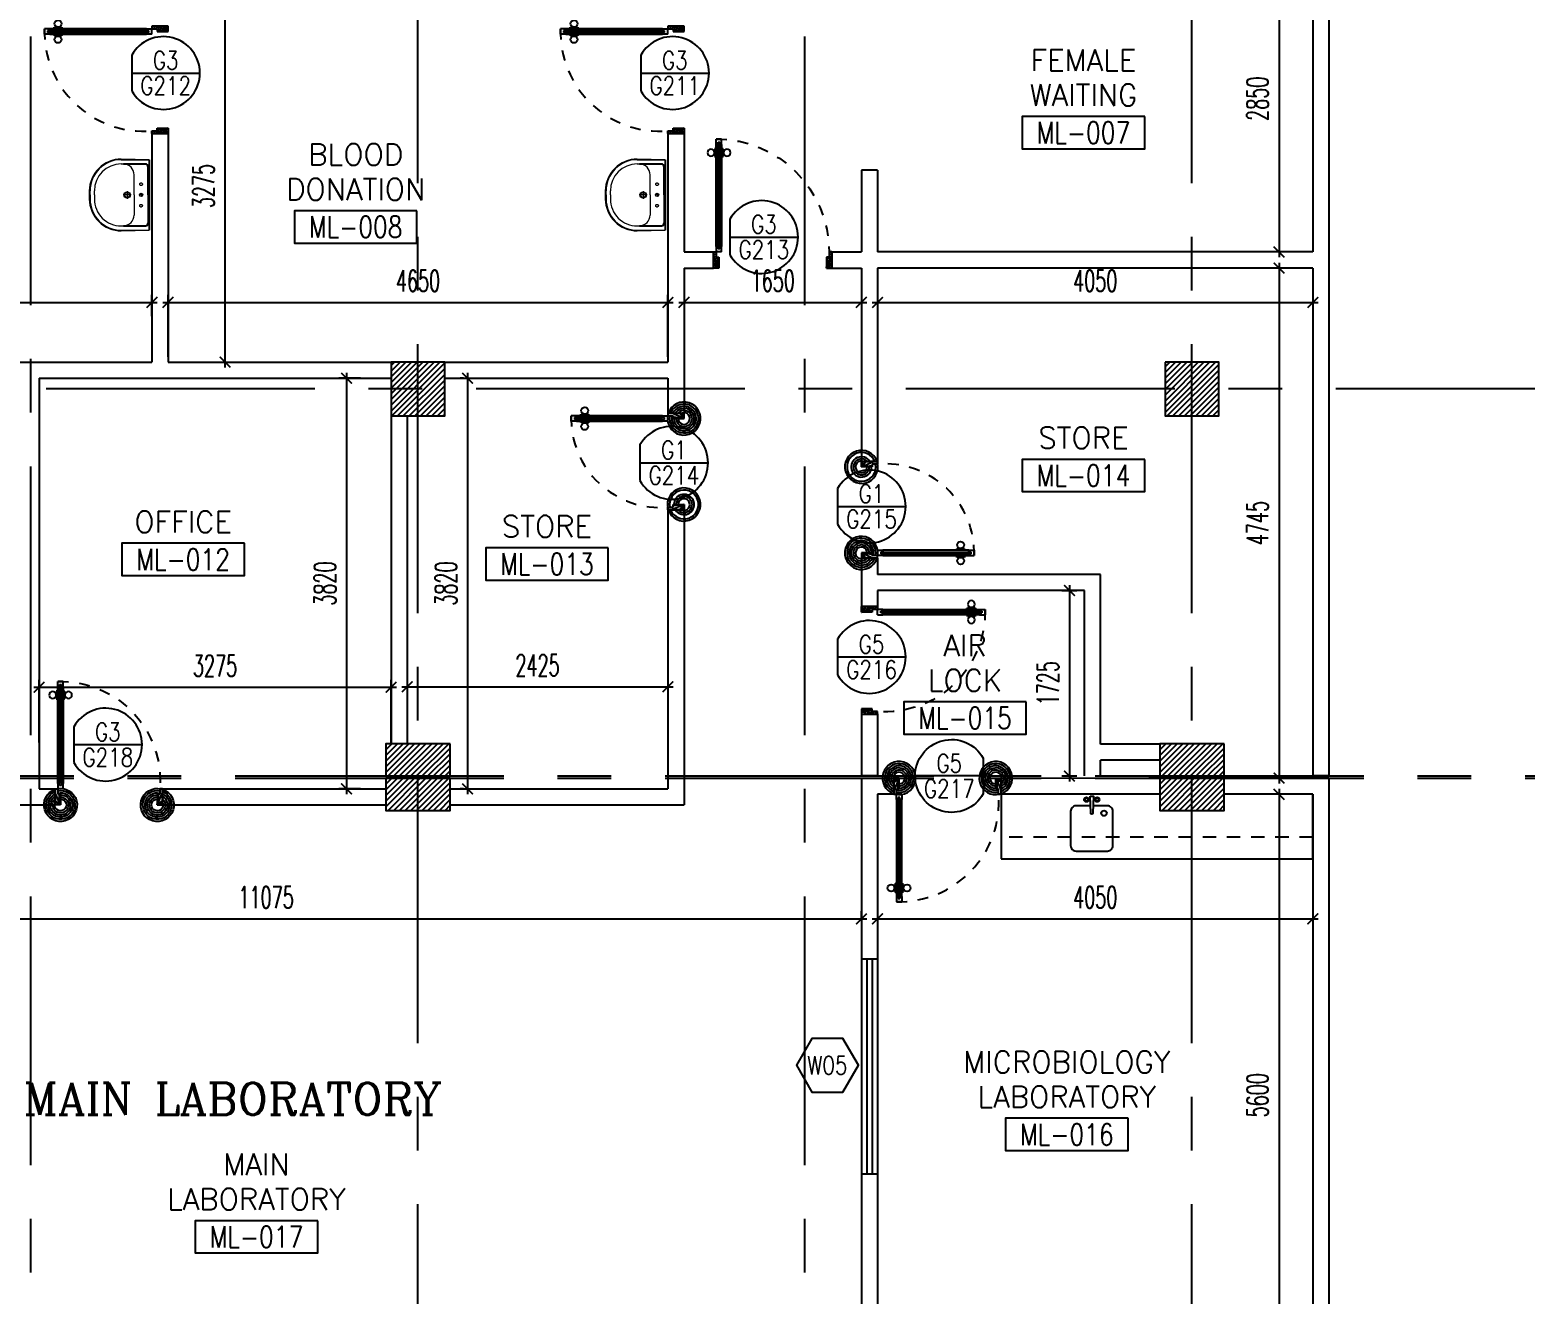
# Model space of a CAD drawing. Extents: x 417819.9 to 417911.9, y 43448 to 43539.2.
# Drawn here: x 417835.05 to 417848.96, y 43489.67 to 43501.43 of the extents above; entities that cross this region are included whole.
import ezdxf
from ezdxf.enums import TextEntityAlignment as Align

# ---------------------------------------------------------------- set-up
doc = ezdxf.new("R2010")
doc.units = 0
doc.header["$MEASUREMENT"] = 0
doc.header["$PDMODE"] = 3
doc.header["$PDSIZE"] = 0.1
for name, pattern in [('CENTERX2', [4, 2.5, -0.5, 0.5, -0.5]), ('DASHED', [0.75, 0.5, -0.25]), ('HIDDEN', [0.375, 0.25, -0.125]), ('HIDDEN2', [0.1875, 0.125, -0.0625])]:
    doc.linetypes.add(name, pattern=pattern)
doc.layers.get('0').update_dxf_attribs({"linetype": 'CONTINUOUS'})
doc.layers.get('DEFPOINTS').update_dxf_attribs({"linetype": 'CONTINUOUS'})
for name, color, linetype in [('AXES', 11, 'CENTERX2'), ('COL', 2, 'CONTINUOUS'), ('DIM', 4, 'CONTINUOUS'), ('DOOR', 4, 'CONTINUOUS'), ('DOOR-CR', 2, 'CONTINUOUS'), ('DOOR-NO', 3, 'CONTINUOUS'), ('FIX', 3, 'CONTINUOUS'), ('HAT', 8, 'CONTINUOUS'), ('IND-ES-TXT', 4, 'CONTINUOUS'), ('ME-FIX', 3, 'CONTINUOUS'), ('RM-BOX', 2, 'CONTINUOUS'), ('RM-NAME', 2, 'CONTINUOUS'), ('RM-NO', 2, 'CONTINUOUS'), ('WALL', 2, 'CONTINUOUS'), ('WIN', 5, 'CONTINUOUS'), ('WIN-BOX', 3, 'CONTINUOUS'), ('WIN-NO', 5, 'CONTINUOUS')]:
    doc.layers.add(name, color=color, linetype=linetype)
doc.styles.add('ROMANC', font='romanc', dxfattribs={"height": 0.1})
doc.styles.add('ROMANS', font='ROMANS.shx', dxfattribs={"width": 0.6})
doc.dimstyles.new('STANDARD in', dxfattribs={"dimtxt": 0.2, "dimasz": 0.1, "dimexe": 0.07, "dimexo": 0.05, "dimgap": 0.1, "dimtad": 1, "dimdec": 0, "dimlfac": 1000, "dimzin": 0, "dimdsep": 46, "dimtxsty": 'ROMANS', "dimblk": 'ARCHTICK', "dimcen": 0.05, "dimdle": 0.05, "dimclrd": 4, "dimclre": 4, "dimclrt": 2, "dimadec": 0, "dimazin": 0, "dimtfac": 1, "dimtdec": 0, "dimtmove": 2, "dimatfit": 3, "dimfxl": 0, "dimtolj": 1, "dimtzin": 0, "dimarcsym": 0})

# ---------------------------------------------------------------- blocks, each defined once
blk = doc.blocks.new('DD1')
at = {"layer": 'DOOR-CR'}
blk.add_line((-316, 0), (316, 0), dxfattribs=at)
blk.add_lwpolyline([(-316, -166, 3.820224), (-316, 166)], format="xyb", close=True, dxfattribs=at)
at = {"layer": 'DOOR-NO', "color": 255, "style": 'ROMANS'}
for tag, width, p in [('G', 0.8, (-22, 156)), ('0000', 0.7, (-22, -136))]:
    blk.add_attdef(tag, text='', height=196, dxfattribs=dict(at, width=width)).set_placement(p, align=Align.MIDDLE)
blk = doc.blocks.new('RM1')
at = {"layer": 'RM-BOX'}
blk.add_lwpolyline([(570, -200), (-570, -200), (-570, -500), (570, -500)], close=True, dxfattribs=at)
at = {"layer": 'RM-NAME', "style": 'ROMANS'}
for tag, p in [('ROOMNAME1', (0, 324)), ('ROOMNAME2', (0, 0))]:
    blk.add_attdef(tag, text='', height=200, dxfattribs=at).set_placement(p, align=Align.MIDDLE)
at = {"layer": 'RM-NO', "style": 'ROMANS', "width": 0.8}
blk.add_attdef('ROOMNO', text='', height=200, dxfattribs=at).set_placement((0, -350), align=Align.MIDDLE)
blk = doc.blocks.new('A$C24ED45A6')
at = {"layer": 'DOOR', "color": 0, "linetype": 'ByBlock'}
for p, q in [((925, 1100), (925, 1150)), ((925, 1150), (975, 1150)), ((975, 1150), (925, 1150)), ((942, 1100), (942, 1120)), ((958, 1120), (942, 1120)), ((958, 1100), (958, 1120)), ((975, 1100), (975, 1150)), ((909, 1055), (909, 990)), ((918, 1055), (909, 1055)), ((918, 990), (909, 990)), ((918, 978), (918, 1068)), ((925, 1068), (918, 1068)), ((918, 1055), (918, 990)), ((925, 978), (918, 978)), ((942, 1100), (925, 1100)), ((975, 1100), (958, 1100)), ((975, 1068), (982, 1068)), ((975, 978), (982, 978)), ((982, 978), (982, 1068)), ((982, 1055), (982, 990)), ((982, 1055), (991, 1055)), ((982, 990), (991, 990)), ((991, 1055), (991, 990)), ((0, 0), (0, 150)), ((0, 150), (25, 150)), ((25, 150), (25, 100)), ((925, 150), (925, 200)), ((925, 200), (942, 200)), ((925, 150), (975, 150)), ((942, 200), (942, 180)), ((942, 180), (958, 180)), ((958, 180), (958, 200)), ((958, 200), (975, 200)), ((975, 200), (975, 150)), ((1000, 150), (975, 150)), ((975, 150), (975, 100)), ((1000, 150), (1000, 0)), ((50, 0), (0, 0)), ((25, 100), (50, 100)), ((50, 100), (50, 0)), ((975, 100), (950, 100)), ((950, 100), (950, 0)), ((950, 0), (1000, 0))]:
    blk.add_line(p, q, dxfattribs=at)
at = {"layer": 'DOOR', "linetype": 'ByBlock'}
for p, q in [((925, 1100), (925, 200)), ((942, 200), (942, 1100)), ((958, 200), (958, 1100)), ((975, 200), (975, 1100))]:
    blk.add_line(p, q, dxfattribs=at)
at = {"layer": 'DOOR', "color": 9, "linetype": 'ByBlock'}
for p, q in [((50, 0), (0, 114)), ((50, 0), (0, 40)), ((50, 0), (37, 100)), ((950, 0), (1000, 114)), ((950, 0), (963, 100)), ((950, 0), (1000, 40))]:
    blk.add_line(p, q, dxfattribs=at)
at = {"layer": 'DOOR', "color": 0, "linetype": 'ByBlock'}
for centre in [(876, 1023), (1024, 1023)]:
    blk.add_circle(centre, 32.4, dxfattribs=at)
at = {"layer": 'DOOR', "linetype": 'HIDDEN', "ltscale": 0.5}
blk.add_arc((950, 222), 928, 88.456, 184.4816, dxfattribs=at)
at = {"layer": 'DOOR', "color": 9, "linetype": 'ByBlock'}
for centre, radius, start, end in [((50, 0), 154, 103.7142, 108.8947), ((950, 0), 154, 71.1053, 76.2858), ((50, 0), 134, 100.72, 111.8402), ((50, 0), 114, 102.6226, 115.9162), ((50, 0), 94.4, 90, 121.9818), ((50, 0), 74.4, 90, 132.2236), ((50, 0), 54.4, 90, 156.7926), ((50, 0), 34.4, 90, 180), ((50, 0), 14.4, 90, 180), ((950, 0), 94.4, 58.0182, 90), ((950, 0), 74.4, 47.7764, 90), ((950, 0), 54.4, 23.2074, 90), ((950, 0), 34.4, 0, 90), ((950, 0), 14.4, 0, 90), ((950, 0), 134, 68.1598, 79.28), ((950, 0), 114, 64.0838, 77.3774)]:
    blk.add_arc(centre, radius, start, end, dxfattribs=at)
at = {"layer": 'WALL'}
blk.add_line((1000, 0), (1000, 150), dxfattribs=at)
blk = doc.blocks.new('WW1')
at = {"layer": 'WIN-BOX'}
blk.add_lwpolyline([(144, -250), (289, 0), (144, 250), (-144, 250), (-289, 0), (-144, -250)], close=True, dxfattribs=at)
at = {"layer": 'WIN-NO', "style": 'ROMANS', "width": 0.8}
blk.add_attdef('W00', text='', height=170, dxfattribs=at).set_placement((0, 0), align=Align.MIDDLE)
blk = doc.blocks.new('LAV-003')
at = {"layer": 'FIX', "linetype": 'ByBlock'}
blk.add_line((-328, -25), (328, -25), dxfattribs=at)
at = {"layer": 'FIX', "linetype": 'Continuous', "lineweight": 20}
for p, q in [((-328, -285), (-328, -25)), ((328, -285), (328, -25)), ((-288, -285), (-288, -265)), ((0, -165), (-187, -165)), ((0, -165), (187, -165)), ((287, -285), (287, -265)), ((0, -535), (-38, -535)), ((0, -535), (38, -535)), ((0, -575), (-38, -575)), ((0, -575), (38, -575))]:
    blk.add_line(p, q, dxfattribs=at)
at = {"layer": 'FIX', "linetype": 'ByBlock', "ltscale": 0.3}
for p, q in [((-288, -265), (-288, -60)), ((0, -35), (-262, -35)), ((0, -35), (262, -35)), ((287, -265), (287, -60))]:
    blk.add_line(p, q, dxfattribs=at)
at = {"layer": 'FIX', "lineweight": 20}
for p, q in [((-16, -101), (15, -101)), ((0, -85), (0, -116))]:
    blk.add_line(p, q, dxfattribs=at)
at = {"layer": 'FIX', "linetype": 'DASHED', "lineweight": 20, "ltscale": 0.04}
for p, q in [((-36, -230), (37, -230)), ((0, -194), (0, -266))]:
    blk.add_line(p, q, dxfattribs=at)
at = {"layer": 'FIX', "linetype": 'Continuous', "lineweight": 20}
blk.add_lwpolyline([(295, -25), (0, -25), (-328, -25), (-334, -285, 0.414214), (-38, -582), (0, -582), (38, -582, 0.414214), (334, -285), (328, -25), (0, -25)], format="xyb", dxfattribs=at)
at = {"layer": 'FIX', "linetype": 'HIDDEN', "lineweight": 20, "ltscale": 0.05}
for centre in [(-100, -101), (100, -101)]:
    blk.add_circle(centre, 12.4, dxfattribs=at)
at = {"layer": 'FIX', "lineweight": 20}
for centre, radius in [((0, -101), 15.5), ((0, -230), 29.5), ((0, -230), 22.5)]:
    blk.add_circle(centre, radius, dxfattribs=at)
at = {"layer": 'FIX', "linetype": 'ByBlock', "ltscale": 0.3}
for centre, start, end in [((-262, -60), 90, 180), ((262, -60), 0, 90)]:
    blk.add_arc(centre, 25, start, end, dxfattribs=at)
at = {"layer": 'FIX', "linetype": 'Continuous', "lineweight": 20}
for centre, radius, start, end in [((-187, -265), 100, 90, 180), ((187, -265), 100, 0, 90), ((-38, -285), 290, 180, 270), ((-38, -285), 250, 180, 270), ((38, -285), 290, 270, 0), ((38, -285), 250, 270, 0)]:
    blk.add_arc(centre, radius, start, end, dxfattribs=at)
blk = doc.blocks.new('*X102')
at = {"color": 0}
for p, q in [((31339, 41946), (31794, 42401)), ((31339, 41999), (31741, 42401)), ((31339, 42052), (31688, 42401)), ((31339, 42105), (31635, 42401)), ((31339, 42158), (31582, 42401)), ((31339, 42211), (31529, 42401)), ((31339, 42264), (31476, 42401)), ((31339, 42317), (31423, 42401)), ((31339, 42370), (31370, 42401)), ((31347, 41901), (31839, 42393)), ((31400, 41901), (31839, 42340)), ((31453, 41901), (31839, 42287)), ((31507, 41901), (31839, 42234)), ((31560, 41901), (31839, 42181)), ((31613, 41901), (31839, 42128)), ((31666, 41901), (31839, 42075)), ((31719, 41901), (31839, 42022)), ((31772, 41901), (31839, 41969)), ((31825, 41901), (31839, 41915))]:
    blk.add_line(p, q, dxfattribs=at)
blk = doc.blocks.new('COL50')
at = {"layer": 'COL'}
blk.add_lwpolyline([(-250, 250), (-250, -250), (250, -250), (250, 250)], close=True, dxfattribs=at)
blk = doc.blocks.new('*X123')
at = {"color": 0}
for p, q in [((38539, 41933), (39007, 42401)), ((38539, 41986), (38954, 42401)), ((38539, 42039), (38901, 42401)), ((38539, 42092), (38848, 42401)), ((38539, 42145), (38795, 42401)), ((38539, 42198), (38742, 42401)), ((38539, 42252), (38689, 42401)), ((38539, 42305), (38636, 42401)), ((38539, 42358), (38583, 42401)), ((38560, 41901), (39039, 42380)), ((38613, 41901), (39039, 42327)), ((38666, 41901), (39039, 42274)), ((38719, 41901), (39039, 42221)), ((38772, 41901), (39039, 42168)), ((38825, 41901), (39039, 42115)), ((38878, 41901), (39039, 42062)), ((38931, 41901), (39039, 42009)), ((38984, 41901), (39039, 41956)), ((39037, 41901), (39039, 41903))]:
    blk.add_line(p, q, dxfattribs=at)
blk = doc.blocks.new('DOOR110')
at = {"layer": 'DOOR', "color": 7, "linetype": 'ByBlock'}
for p, q in [((-150, 0), (-150, -25)), ((-150, 0), (0, 0)), ((0, -50), (-114, 0)), ((0, -50), (-40, 0)), ((0, -50), (0, 0)), ((-1200, -25), (-1200, -75)), ((-1200, -75), (-1200, -25)), ((-1150, -25), (-1200, -25)), ((-1150, -75), (-1200, -75)), ((-1170, -42), (-1170, -58)), ((-1150, -42), (-1170, -42)), ((-1150, -58), (-1170, -58)), ((-1150, -25), (-1150, -42)), ((-1150, -58), (-1150, -75)), ((-1118, -25), (-1118, -18)), ((-1028, -18), (-1118, -18)), ((-1118, -75), (-1118, -82)), ((-1028, -82), (-1118, -82)), ((-1105, -18), (-1105, -9)), ((-1105, -9), (-1040, -9)), ((-1105, -18), (-1040, -18)), ((-1105, -82), (-1105, -91)), ((-1105, -82), (-1040, -82)), ((-1105, -91), (-1040, -91)), ((-1040, -18), (-1040, -9)), ((-1040, -82), (-1040, -91)), ((-1028, -25), (-1028, -18)), ((-1028, -75), (-1028, -82)), ((-200, -42), (-200, -25)), ((-200, -25), (-150, -25)), ((-180, -42), (-200, -42)), ((-200, -75), (-200, -58)), ((-200, -58), (-180, -58)), ((-150, -75), (-200, -75)), ((-180, -58), (-180, -42)), ((-150, -75), (-150, -25)), ((-150, -25), (-100, -25)), ((-100, -25), (-100, -50)), ((0, -50), (-100, -37)), ((-100, -50), (0, -50)), ((-150, -1075), (-100, -1075)), ((-150, -1100), (-150, -1075)), ((-150, -1100), (0, -1100)), ((0, -1100), (-150, -1100)), ((0, -1050), (-114, -1100)), ((-100, -1075), (-100, -1050)), ((0, -1050), (-100, -1063)), ((-100, -1050), (0, -1050)), ((0, -1050), (-40, -1100)), ((0, -1050), (0, -1100))]:
    blk.add_line(p, q, dxfattribs=at)
at = {"layer": 'DOOR', "linetype": 'ByBlock'}
for p, q in [((-200, -25), (-1150, -25)), ((-200, -42), (-1150, -42)), ((-200, -58), (-1150, -58)), ((-1150, -75), (-200, -75))]:
    blk.add_line(p, q, dxfattribs=at)
at = {"layer": 'DOOR', "color": 7, "linetype": 'ByBlock'}
for centre in [(-1073, 24), (-1073, -124)]:
    blk.add_circle(centre, 32.4, dxfattribs=at)
for centre, radius, start, end in [((0, -50), 154, 161.1053, 166.2858), ((0, -50), 94.4, 148.0182, 180), ((0, -50), 134, 158.1598, 169.28), ((0, -50), 114, 154.0838, 167.3774), ((0, -50), 74.4, 137.7764, 180), ((0, -50), 54.4, 113.2074, 180), ((0, -50), 34.4, 90, 180), ((0, -50), 14.4, 90, 180), ((0, -1050), 154, 193.7142, 198.8947), ((0, -1050), 134, 190.72, 201.8402), ((0, -1050), 94.4, 180, 211.9818), ((0, -1050), 74.4, 180, 222.2236), ((0, -1050), 54.4, 180, 246.7926), ((0, -1050), 34.4, 180, 270), ((0, -1050), 14.4, 180, 270)]:
    blk.add_arc(centre, radius, start, end, dxfattribs=at)
at = {"layer": 'DOOR', "linetype": 'HIDDEN', "ltscale": 0.5}
blk.add_arc((-150, -25), 1050, 180, 270, dxfattribs=at)
blk = doc.blocks.new('DOOR90')
at = {"layer": 'DOOR', "color": 7, "linetype": 'ByBlock'}
for p, q in [((-150, 0), (0, 0)), ((-150, 0), (-150, -25)), ((0, -50), (-114, 0)), ((0, -50), (-40, 0)), ((0, -50), (0, 0)), ((-1000, -25), (-1050, -25)), ((-1050, -75), (-1050, -25)), ((-1050, -25), (-1050, -75)), ((-1000, -75), (-1050, -75)), ((-1000, -42), (-1020, -42)), ((-1020, -42), (-1020, -58)), ((-1000, -58), (-1020, -58)), ((-1000, -25), (-1000, -42)), ((-1000, -58), (-1000, -75)), ((-878, -18), (-968, -18)), ((-968, -25), (-968, -18)), ((-968, -75), (-968, -82)), ((-878, -82), (-968, -82)), ((-955, -9), (-890, -9)), ((-955, -18), (-955, -9)), ((-955, -18), (-890, -18)), ((-955, -82), (-890, -82)), ((-955, -82), (-955, -91)), ((-955, -91), (-890, -91)), ((-890, -18), (-890, -9)), ((-890, -82), (-890, -91)), ((-878, -25), (-878, -18)), ((-878, -75), (-878, -82)), ((-200, -25), (-150, -25)), ((-200, -42), (-200, -25)), ((-180, -42), (-200, -42)), ((-200, -58), (-180, -58)), ((-200, -75), (-200, -58)), ((-150, -75), (-200, -75)), ((-180, -58), (-180, -42)), ((-150, -25), (-100, -25)), ((-150, -75), (-150, -25)), ((-100, -25), (-100, -50)), ((0, -50), (-100, -37)), ((-100, -50), (0, -50)), ((-150, -875), (-100, -875)), ((-150, -900), (-150, -875)), ((-150, -900), (0, -900)), ((0, -900), (-150, -900)), ((0, -850), (-114, -900)), ((-100, -875), (-100, -850)), ((0, -850), (-100, -863)), ((-100, -850), (0, -850)), ((0, -850), (-40, -900)), ((0, -850), (0, -900))]:
    blk.add_line(p, q, dxfattribs=at)
at = {"layer": 'DOOR', "linetype": 'ByBlock'}
for p, q in [((-200, -25), (-1000, -25)), ((-200, -42), (-1000, -42)), ((-200, -58), (-1000, -58)), ((-1000, -75), (-200, -75))]:
    blk.add_line(p, q, dxfattribs=at)
at = {"layer": 'DOOR', "color": 7, "linetype": 'ByBlock'}
for centre in [(-923, 24), (-923, -124)]:
    blk.add_circle(centre, 32.4, dxfattribs=at)
for centre, radius, start, end in [((0, -50), 154, 161.1053, 166.2858), ((0, -50), 94.4, 148.0182, 180), ((0, -50), 134, 158.1598, 169.28), ((0, -50), 114, 154.0838, 167.3774), ((0, -50), 74.4, 137.7764, 180), ((0, -50), 54.4, 113.2074, 180), ((0, -50), 34.4, 90, 180), ((0, -50), 14.4, 90, 180), ((0, -850), 154, 193.7142, 198.8947), ((0, -850), 134, 190.72, 201.8402), ((0, -850), 94.4, 180, 211.9818), ((0, -850), 74.4, 180, 222.2236), ((0, -850), 54.4, 180, 246.7926), ((0, -850), 34.4, 180, 270), ((0, -850), 14.4, 180, 270)]:
    blk.add_arc(centre, radius, start, end, dxfattribs=at)
at = {"layer": 'DOOR', "linetype": 'HIDDEN', "ltscale": 0.5}
blk.add_arc((-222, -50), 828, 178.2701, 275.003, dxfattribs=at)
blk = doc.blocks.new('_ARCHTICK')
at = {"color": 0, "linetype": 'ByBlock', "const_width": 0.15}
blk.add_lwpolyline([(-0.5, -0.5), (0.5, 0.5)], dxfattribs=at)
blk = doc.blocks.new('*D298')
at = {"layer": 'DEFPOINTS', "color": 0}
for p in [(417836.182, 43498.9), (417831.707, 43498.722), (417836.182, 43498.722)]:
    blk.add_point(p, dxfattribs=at)
at = {"layer": 'DIM', "color": 4, "lineweight": -2}
for p, q in [((417831.707, 43498.772), (417831.707, 43498.97)), ((417836.182, 43498.772), (417836.182, 43498.97)), ((417831.657, 43498.9), (417836.232, 43498.9))]:
    blk.add_line(p, q, dxfattribs=at)
at = {"layer": 'DIM', "color": 4, "lineweight": -2, "xscale": 0.1, "yscale": 0.1, "zscale": 0.1, "rotation": 180}
blk.add_blockref('_ARCHTICK', (417831.707, 43498.9), dxfattribs=at)
at = {"layer": 'DIM', "color": 4, "lineweight": -2, "xscale": 0.1, "yscale": 0.1, "zscale": 0.1}
blk.add_blockref('_ARCHTICK', (417836.182, 43498.9), dxfattribs=at)
at = {"layer": 'DIM', "color": 2, "insert": (417833.944, 43499.1), "char_height": 0.2, "attachment_point": 5, "style": 'ROMANS'}
blk.add_mtext('\\A1;4475', dxfattribs=at)
blk = doc.blocks.new('*D299')
at = {"layer": 'DEFPOINTS', "color": 0}
for p in [(417840.982, 43498.9), (417836.332, 43498.344), (417840.982, 43498.344)]:
    blk.add_point(p, dxfattribs=at)
at = {"layer": 'DIM', "color": 4, "lineweight": -2}
for p, q in [((417836.332, 43498.394), (417836.332, 43498.97)), ((417840.982, 43498.394), (417840.982, 43498.97)), ((417836.282, 43498.9), (417841.032, 43498.9))]:
    blk.add_line(p, q, dxfattribs=at)
at = {"layer": 'DIM', "color": 4, "lineweight": -2, "xscale": 0.1, "yscale": 0.1, "zscale": 0.1, "rotation": 180}
blk.add_blockref('_ARCHTICK', (417836.332, 43498.9), dxfattribs=at)
at = {"layer": 'DIM', "color": 4, "lineweight": -2, "xscale": 0.1, "yscale": 0.1, "zscale": 0.1}
blk.add_blockref('_ARCHTICK', (417840.982, 43498.9), dxfattribs=at)
at = {"layer": 'DIM', "color": 2, "insert": (417838.657, 43499.1), "char_height": 0.2, "attachment_point": 5, "style": 'ROMANS'}
blk.add_mtext('\\A1;4650', dxfattribs=at)
blk = doc.blocks.new('*D300')
at = {"layer": 'DEFPOINTS', "color": 0}
for p in [(417836.729, 43501.619), (417836.862, 43501.619), (417836.729, 43498.344)]:
    blk.add_point(p, dxfattribs=at)
at = {"layer": 'DIM', "color": 4, "lineweight": -2}
for p, q in [((417836.779, 43501.619), (417836.932, 43501.619)), ((417836.862, 43498.294), (417836.862, 43501.669)), ((417836.779, 43498.344), (417836.932, 43498.344))]:
    blk.add_line(p, q, dxfattribs=at)
at = {"layer": 'DIM', "color": 4, "lineweight": -2, "xscale": 0.1, "yscale": 0.1, "zscale": 0.1}
for p, rotation in [((417836.862, 43501.619), 90), ((417836.862, 43498.344), 270)]:
    blk.add_blockref('_ARCHTICK', p, dxfattribs=dict(at, rotation=rotation))
at = {"layer": 'DIM', "color": 2, "insert": (417836.662, 43499.982), "char_height": 0.2, "attachment_point": 5, "rotation": 90, "style": 'ROMANS'}
blk.add_mtext('\\A1;3275', dxfattribs=at)
blk = doc.blocks.new('*D720')
at = {"layer": 'DEFPOINTS', "color": 0}
for p in [(417838.407, 43495.319), (417835.132, 43494.754), (417838.407, 43494.754)]:
    blk.add_point(p, dxfattribs=at)
at = {"layer": 'DIM', "color": 4, "lineweight": -2}
for p, q in [((417835.082, 43495.319), (417838.457, 43495.319)), ((417835.132, 43494.804), (417835.132, 43495.389)), ((417838.407, 43494.804), (417838.407, 43495.389))]:
    blk.add_line(p, q, dxfattribs=at)
at = {"layer": 'DIM', "color": 4, "lineweight": -2, "xscale": 0.1, "yscale": 0.1, "zscale": 0.1, "rotation": 180}
blk.add_blockref('_ARCHTICK', (417835.132, 43495.319), dxfattribs=at)
at = {"layer": 'DIM', "color": 4, "lineweight": -2, "xscale": 0.1, "yscale": 0.1, "zscale": 0.1}
blk.add_blockref('_ARCHTICK', (417838.407, 43495.319), dxfattribs=at)
at = {"layer": 'DIM', "color": 2, "insert": (417836.769, 43495.519), "char_height": 0.2, "attachment_point": 5, "style": 'ROMANS'}
blk.add_mtext('\\A1;3275', dxfattribs=at)
blk = doc.blocks.new('*D306')
at = {"layer": 'DEFPOINTS', "color": 0}
for p in [(417838.172, 43498.194), (417837.992, 43494.374), (417838.172, 43494.374)]:
    blk.add_point(p, dxfattribs=at)
at = {"layer": 'DIM', "color": 4, "lineweight": -2}
for p, q in [((417837.992, 43498.244), (417837.992, 43494.324)), ((417838.122, 43498.194), (417837.922, 43498.194)), ((417838.122, 43494.374), (417837.922, 43494.374))]:
    blk.add_line(p, q, dxfattribs=at)
at = {"layer": 'DIM', "color": 4, "lineweight": -2, "xscale": 0.1, "yscale": 0.1, "zscale": 0.1}
for p, rotation in [((417837.992, 43498.194), 90), ((417837.992, 43494.374), 270)]:
    blk.add_blockref('_ARCHTICK', p, dxfattribs=dict(at, rotation=rotation))
at = {"layer": 'DIM', "color": 2, "insert": (417837.792, 43496.284), "char_height": 0.2, "attachment_point": 5, "rotation": 90, "style": 'ROMANS'}
blk.add_mtext('\\A1;3820', dxfattribs=at)
blk = doc.blocks.new('*D721')
at = {"layer": 'DEFPOINTS', "color": 0}
for p in [(417840.982, 43495.598), (417838.557, 43495.363), (417840.982, 43495.324)]:
    blk.add_point(p, dxfattribs=at)
at = {"layer": 'DIM', "color": 4, "lineweight": -2}
for p, q in [((417840.982, 43495.548), (417840.982, 43495.254)), ((417838.507, 43495.324), (417841.032, 43495.324)), ((417838.557, 43495.313), (417838.557, 43495.254))]:
    blk.add_line(p, q, dxfattribs=at)
at = {"layer": 'DIM', "color": 4, "lineweight": -2, "xscale": 0.1, "yscale": 0.1, "zscale": 0.1, "rotation": 180}
blk.add_blockref('_ARCHTICK', (417838.557, 43495.324), dxfattribs=at)
at = {"layer": 'DIM', "color": 4, "lineweight": -2, "xscale": 0.1, "yscale": 0.1, "zscale": 0.1}
blk.add_blockref('_ARCHTICK', (417840.982, 43495.324), dxfattribs=at)
at = {"layer": 'DIM', "color": 2, "insert": (417839.769, 43495.524), "char_height": 0.2, "attachment_point": 5, "style": 'ROMANS'}
blk.add_mtext('\\A1;2425', dxfattribs=at)
blk = doc.blocks.new('*D307')
at = {"layer": 'DEFPOINTS', "color": 0}
for p in [(417839.131, 43498.194), (417839.118, 43494.374), (417839.131, 43494.374)]:
    blk.add_point(p, dxfattribs=at)
at = {"layer": 'DIM', "color": 4, "lineweight": -2}
for p, q in [((417839.118, 43498.244), (417839.118, 43494.324)), ((417839.081, 43498.194), (417839.048, 43498.194)), ((417839.081, 43494.374), (417839.048, 43494.374))]:
    blk.add_line(p, q, dxfattribs=at)
at = {"layer": 'DIM', "color": 4, "lineweight": -2, "xscale": 0.1, "yscale": 0.1, "zscale": 0.1}
for p, rotation in [((417839.118, 43498.194), 90), ((417839.118, 43494.374), 270)]:
    blk.add_blockref('_ARCHTICK', p, dxfattribs=dict(at, rotation=rotation))
at = {"layer": 'DIM', "color": 2, "insert": (417838.918, 43496.284), "char_height": 0.2, "attachment_point": 5, "rotation": 90, "style": 'ROMANS'}
blk.add_mtext('\\A1;3820', dxfattribs=at)
blk = doc.blocks.new('*D308')
at = {"layer": 'DEFPOINTS', "color": 0}
for p in [(417841.132, 43499.219), (417842.782, 43499.219), (417842.782, 43498.9)]:
    blk.add_point(p, dxfattribs=at)
at = {"layer": 'DIM', "color": 4, "lineweight": -2}
for p, q in [((417841.132, 43499.169), (417841.132, 43498.83)), ((417842.782, 43499.169), (417842.782, 43498.83)), ((417841.082, 43498.9), (417842.832, 43498.9))]:
    blk.add_line(p, q, dxfattribs=at)
at = {"layer": 'DIM', "color": 4, "lineweight": -2, "xscale": 0.1, "yscale": 0.1, "zscale": 0.1, "rotation": 180}
blk.add_blockref('_ARCHTICK', (417841.132, 43498.9), dxfattribs=at)
at = {"layer": 'DIM', "color": 4, "lineweight": -2, "xscale": 0.1, "yscale": 0.1, "zscale": 0.1}
blk.add_blockref('_ARCHTICK', (417842.782, 43498.9), dxfattribs=at)
at = {"layer": 'DIM', "color": 2, "insert": (417841.957, 43499.1), "char_height": 0.2, "attachment_point": 5, "style": 'ROMANS'}
blk.add_mtext('\\A1;1650', dxfattribs=at)
blk = doc.blocks.new('*D309')
at = {"layer": 'DEFPOINTS', "color": 0}
for p in [(417842.932, 43499.219), (417846.982, 43499.219), (417846.982, 43498.9)]:
    blk.add_point(p, dxfattribs=at)
at = {"layer": 'DIM', "color": 4, "lineweight": -2}
for p, q in [((417842.932, 43499.169), (417842.932, 43498.83)), ((417846.982, 43499.169), (417846.982, 43498.83)), ((417842.882, 43498.9), (417847.032, 43498.9))]:
    blk.add_line(p, q, dxfattribs=at)
at = {"layer": 'DIM', "color": 4, "lineweight": -2, "xscale": 0.1, "yscale": 0.1, "zscale": 0.1, "rotation": 180}
blk.add_blockref('_ARCHTICK', (417842.932, 43498.9), dxfattribs=at)
at = {"layer": 'DIM', "color": 4, "lineweight": -2, "xscale": 0.1, "yscale": 0.1, "zscale": 0.1}
blk.add_blockref('_ARCHTICK', (417846.982, 43498.9), dxfattribs=at)
at = {"layer": 'DIM', "color": 2, "insert": (417844.957, 43499.1), "char_height": 0.2, "attachment_point": 5, "style": 'ROMANS'}
blk.add_mtext('\\A1;4050', dxfattribs=at)
blk = doc.blocks.new('*D310')
at = {"layer": 'DEFPOINTS', "color": 0}
for p in [(417846.696, 43499.219), (417846.667, 43494.474), (417846.696, 43494.474)]:
    blk.add_point(p, dxfattribs=at)
at = {"layer": 'DIM', "color": 4, "lineweight": -2}
for p, q in [((417846.646, 43499.219), (417846.597, 43499.219)), ((417846.667, 43499.269), (417846.667, 43494.424)), ((417846.646, 43494.474), (417846.597, 43494.474))]:
    blk.add_line(p, q, dxfattribs=at)
at = {"layer": 'DIM', "color": 4, "lineweight": -2, "xscale": 0.1, "yscale": 0.1, "zscale": 0.1}
for p, rotation in [((417846.667, 43499.219), 90), ((417846.667, 43494.474), 270)]:
    blk.add_blockref('_ARCHTICK', p, dxfattribs=dict(at, rotation=rotation))
at = {"layer": 'DIM', "color": 2, "insert": (417846.467, 43496.847), "char_height": 0.2, "attachment_point": 5, "rotation": 90, "style": 'ROMANS'}
blk.add_mtext('\\A1;4745', dxfattribs=at)
blk = doc.blocks.new('*D311')
at = {"layer": 'DEFPOINTS', "color": 0}
for p in [(417844.597, 43496.219), (417844.597, 43494.494), (417844.717, 43494.494)]:
    blk.add_point(p, dxfattribs=at)
at = {"layer": 'DIM', "color": 4, "lineweight": -2}
for p, q in [((417844.647, 43496.219), (417844.787, 43496.219)), ((417844.717, 43496.269), (417844.717, 43494.444)), ((417844.647, 43494.494), (417844.787, 43494.494))]:
    blk.add_line(p, q, dxfattribs=at)
at = {"layer": 'DIM', "color": 4, "lineweight": -2, "xscale": 0.1, "yscale": 0.1, "zscale": 0.1}
for p, rotation in [((417844.717, 43496.219), 90), ((417844.717, 43494.494), 270)]:
    blk.add_blockref('_ARCHTICK', p, dxfattribs=dict(at, rotation=rotation))
at = {"layer": 'DIM', "color": 2, "insert": (417844.517, 43495.357), "char_height": 0.2, "attachment_point": 5, "rotation": 90, "style": 'ROMANS'}
blk.add_mtext('\\A1;1725', dxfattribs=at)
blk = doc.blocks.new('*D313')
at = {"layer": 'DEFPOINTS', "color": 0}
for p in [(417842.782, 43493.165), (417842.782, 43493.109), (417831.707, 43492.619)]:
    blk.add_point(p, dxfattribs=at)
at = {"layer": 'DIM', "color": 4, "lineweight": -2}
for p, q in [((417831.707, 43492.669), (417831.707, 43493.235)), ((417842.782, 43493.159), (417842.782, 43493.235)), ((417831.657, 43493.165), (417842.832, 43493.165))]:
    blk.add_line(p, q, dxfattribs=at)
at = {"layer": 'DIM', "color": 4, "lineweight": -2, "xscale": 0.1, "yscale": 0.1, "zscale": 0.1, "rotation": 180}
blk.add_blockref('_ARCHTICK', (417831.707, 43493.165), dxfattribs=at)
at = {"layer": 'DIM', "color": 4, "lineweight": -2, "xscale": 0.1, "yscale": 0.1, "zscale": 0.1}
blk.add_blockref('_ARCHTICK', (417842.782, 43493.165), dxfattribs=at)
at = {"layer": 'DIM', "color": 2, "insert": (417837.244, 43493.365), "char_height": 0.2, "attachment_point": 5, "style": 'ROMANS'}
blk.add_mtext('\\A1;11075', dxfattribs=at)
blk = doc.blocks.new('*D314')
at = {"layer": 'DEFPOINTS', "color": 0}
for p in [(417842.932, 43493.771), (417846.982, 43493.771), (417846.982, 43493.165)]:
    blk.add_point(p, dxfattribs=at)
at = {"layer": 'DIM', "color": 4, "lineweight": -2}
for p, q in [((417842.932, 43493.721), (417842.932, 43493.095)), ((417846.982, 43493.721), (417846.982, 43493.095)), ((417842.882, 43493.165), (417847.032, 43493.165))]:
    blk.add_line(p, q, dxfattribs=at)
at = {"layer": 'DIM', "color": 4, "lineweight": -2, "xscale": 0.1, "yscale": 0.1, "zscale": 0.1, "rotation": 180}
blk.add_blockref('_ARCHTICK', (417842.932, 43493.165), dxfattribs=at)
at = {"layer": 'DIM', "color": 4, "lineweight": -2, "xscale": 0.1, "yscale": 0.1, "zscale": 0.1}
blk.add_blockref('_ARCHTICK', (417846.982, 43493.165), dxfattribs=at)
at = {"layer": 'DIM', "color": 2, "insert": (417844.957, 43493.365), "char_height": 0.2, "attachment_point": 5, "style": 'ROMANS'}
blk.add_mtext('\\A1;4050', dxfattribs=at)
blk = doc.blocks.new('*D315')
at = {"layer": 'DEFPOINTS', "color": 0}
for p in [(417846.982, 43494.324), (417846.667, 43488.724), (417846.982, 43488.724)]:
    blk.add_point(p, dxfattribs=at)
at = {"layer": 'DIM', "color": 4, "lineweight": -2}
for p, q in [((417846.667, 43494.374), (417846.667, 43488.674)), ((417846.932, 43494.324), (417846.597, 43494.324)), ((417846.932, 43488.724), (417846.597, 43488.724))]:
    blk.add_line(p, q, dxfattribs=at)
at = {"layer": 'DIM', "color": 4, "lineweight": -2, "xscale": 0.1, "yscale": 0.1, "zscale": 0.1}
for p, rotation in [((417846.667, 43494.324), 90), ((417846.667, 43488.724), 270)]:
    blk.add_blockref('_ARCHTICK', p, dxfattribs=dict(at, rotation=rotation))
at = {"layer": 'DIM', "color": 2, "insert": (417846.467, 43491.524), "char_height": 0.2, "attachment_point": 5, "rotation": 90, "style": 'ROMANS'}
blk.add_mtext('\\A1;5600', dxfattribs=at)
blk = doc.blocks.new('*D722')
at = {"layer": 'DEFPOINTS', "color": 0}
for p in [(417846.696, 43502.219), (417846.667, 43499.369), (417846.696, 43499.369)]:
    blk.add_point(p, dxfattribs=at)
at = {"layer": 'DIM', "color": 4, "lineweight": -2}
for p, q in [((417846.646, 43502.219), (417846.597, 43502.219)), ((417846.667, 43502.269), (417846.667, 43499.319)), ((417846.646, 43499.369), (417846.597, 43499.369))]:
    blk.add_line(p, q, dxfattribs=at)
at = {"layer": 'DIM', "color": 4, "lineweight": -2, "xscale": 0.1, "yscale": 0.1, "zscale": 0.1}
for p, rotation in [((417846.667, 43502.219), 90), ((417846.667, 43499.369), 270)]:
    blk.add_blockref('_ARCHTICK', p, dxfattribs=dict(at, rotation=rotation))
at = {"layer": 'DIM', "color": 2, "insert": (417846.467, 43500.794), "char_height": 0.2, "attachment_point": 5, "rotation": 90, "style": 'ROMANS'}
blk.add_mtext('\\A1;2850', dxfattribs=at)

msp = doc.modelspace()

# ---------------------------------------------------------------- hatches: boundary and pattern name
at = {"layer": 'HAT'}
h = msp.add_hatch(dxfattribs=at)
h.set_pattern_fill('ANSI31', color=256, scale=0.3, style=0)
h.set_pattern_definition([(45, (417480.111385, 43455.963322), (-0.0265165043, 0.0265165043), [])])
h.paths.add_polyline_path([(417838.6566, 43494.4943), (417838.6566, 43494.7943), (417838.3566, 43494.7943), (417838.3566, 43494.4943)])
h.paths.add_polyline_path([(417838.9566, 43494.4943), (417838.9566, 43494.7943), (417838.6566, 43494.7943), (417838.6566, 43494.4943)])
h = msp.add_hatch(dxfattribs=at)
h.set_pattern_fill('ANSI31', color=256, scale=0.3, style=0)
h.set_pattern_definition([(45, (417487.311385, 43455.963322), (-0.0265165043, 0.0265165043), [])])
h.paths.add_polyline_path([(417845.8566, 43494.4943), (417845.8566, 43494.7943), (417845.5566, 43494.7943), (417845.5566, 43494.4943)])
h.paths.add_polyline_path([(417846.1566, 43494.4943), (417846.1566, 43494.7943), (417845.8566, 43494.7943), (417845.8566, 43494.4943)])
h = msp.add_hatch(dxfattribs=at)
h.set_pattern_fill('ANSI31', color=256, scale=0.3, style=0)
h.set_pattern_definition([(45, (417480.111385, 43455.643322), (-0.0265165043, 0.0265165043), [])])
h.paths.add_polyline_path([(417838.6566, 43494.1743), (417838.6566, 43494.4743), (417838.3566, 43494.4743), (417838.3566, 43494.1743)])
h.paths.add_polyline_path([(417838.9566, 43494.1743), (417838.9566, 43494.4743), (417838.6566, 43494.4743), (417838.6566, 43494.1743)])
h = msp.add_hatch(dxfattribs=at)
h.set_pattern_fill('ANSI31', color=256, scale=0.3, style=0)
h.set_pattern_definition([(45, (417487.311385, 43455.643322), (-0.0265165043, 0.0265165043), [])])
h.paths.add_polyline_path([(417845.8566, 43494.1743), (417845.8566, 43494.4743), (417845.5566, 43494.4743), (417845.5566, 43494.1743)])
h.paths.add_polyline_path([(417846.1566, 43494.1743), (417846.1566, 43494.4743), (417845.8566, 43494.4743), (417845.8566, 43494.1743)])

# ---------------------------------------------------------------- linework, layer by layer
at = {"layer": 'AXES'}
for p, q in [((417838.6566, 43460.01), (417838.6566, 43538.4875)), ((417845.8566, 43460.01), (417845.8566, 43538.4875)), ((417835.0566, 43466.8743), (417835.0566, 43525.6943)), ((417842.2566, 43466.8743), (417842.2566, 43525.6943)), ((417889.6966, 43498.0943), (417820.6052, 43498.0943)), ((417820.9552, 43494.4943), (417889.6966, 43494.4943)), ((417820.9552, 43494.4743), (417889.6966, 43494.4743))]:
    msp.add_line(p, q, dxfattribs=at)
at = {"layer": 'COL'}
for points in [[(417838.9566, 43494.7943), (417838.3566, 43494.7943), (417838.3566, 43494.4943), (417838.9566, 43494.4943)], [(417846.1566, 43494.7943), (417845.5566, 43494.7943), (417845.5566, 43494.4943), (417846.1566, 43494.4943)], [(417838.9566, 43494.4743), (417838.3566, 43494.4743), (417838.3566, 43494.1743), (417838.9566, 43494.1743)], [(417846.1566, 43494.4743), (417845.5566, 43494.4743), (417845.5566, 43494.1743), (417846.1566, 43494.1743)]]:
    msp.add_lwpolyline(points, close=True, dxfattribs=at)
at = {"layer": 'ME-FIX', "linetype": 'Continuous'}
msp.add_line((417844.082, 43494.3243), (417844.082, 43493.7243), dxfattribs=at)
at = {"layer": 'ME-FIX'}
for p, q in [((417846.9816, 43493.7243), (417846.9816, 43494.3243)), ((417844.082, 43493.7243), (417846.9816, 43493.7243))]:
    msp.add_line(p, q, dxfattribs=at)
at = {"layer": 'ME-FIX', "linetype": 'HIDDEN2'}
msp.add_line((417846.9816, 43493.9243), (417844.082, 43493.9243), dxfattribs=at)
at = {"layer": 'ME-FIX'}
msp.add_lwpolyline([(417844.912, 43494.217), (417844.7782, 43494.217, 0.4142136), (417844.7283, 43494.1671), (417844.7283, 43493.846, 0.4142136), (417844.7782, 43493.7962), (417845.0711, 43493.7962, 0.4142136), (417845.121, 43493.846), (417845.121, 43494.1671, 0.4142136), (417845.0711, 43494.217), (417844.9372, 43494.217)], format="xyb", dxfattribs=at)
msp.add_lwpolyline([(417844.9086, 43494.3052), (417844.9407, 43494.3052), (417844.9346, 43494.1499, -1), (417844.9146, 43494.1499)], format="xyb", close=True, dxfattribs=at)
for centre, radius in [((417844.8749, 43494.2741), 0.0217), ((417844.8749, 43494.2741), 0.014), ((417844.9744, 43494.2741), 0.0217), ((417844.9744, 43494.2741), 0.014), ((417845.0391, 43494.1476), 0.0255)]:
    msp.add_circle(centre, radius, dxfattribs=at)
at = {"layer": 'WALL'}
for p, q in [((417847.1316, 43505.3693), (417847.1316, 43494.4943)), ((417846.9816, 43502.2193), (417846.9816, 43499.3693)), ((417836.1816, 43500.4693), (417836.3316, 43500.4693)), ((417836.1816, 43500.4693), (417836.1816, 43498.3443)), ((417836.3316, 43500.4693), (417836.3316, 43498.3443)), ((417840.9816, 43500.4693), (417841.1316, 43500.4693)), ((417840.9816, 43500.4693), (417840.9816, 43498.3443)), ((417841.1316, 43500.4693), (417841.1316, 43499.3693)), ((417842.9316, 43500.1306), (417842.7816, 43500.1306)), ((417842.7816, 43500.1306), (417842.7816, 43499.3693)), ((417842.9316, 43500.1306), (417842.9316, 43499.3693)), ((417841.1316, 43499.3943), (417841.1316, 43499.3693)), ((417841.1316, 43499.3693), (417841.4066, 43499.3693)), ((417841.4066, 43499.2193), (417841.4066, 43499.3693)), ((417842.5066, 43499.2193), (417842.5066, 43499.3693)), ((417842.5066, 43499.3693), (417842.7816, 43499.3693)), ((417846.9816, 43499.3693), (417842.9316, 43499.3693)), ((417841.1316, 43499.2193), (417841.1316, 43497.8693)), ((417841.1316, 43499.2193), (417841.4066, 43499.2193)), ((417842.5066, 43499.2193), (417842.7816, 43499.2193)), ((417842.7816, 43499.2193), (417842.7816, 43497.4193)), ((417842.9316, 43499.2193), (417842.9316, 43497.4193)), ((417846.9816, 43499.2193), (417842.9316, 43499.2193)), ((417846.9816, 43499.2193), (417846.9816, 43494.4943)), ((417831.7066, 43498.3443), (417836.1816, 43498.3443)), ((417836.3316, 43498.3443), (417838.4066, 43498.3443)), ((417838.9066, 43498.3443), (417840.9816, 43498.3443)), ((417835.1316, 43498.1943), (417835.1316, 43494.3743)), ((417835.1316, 43498.1943), (417838.4066, 43498.1943)), ((417838.9066, 43498.1943), (417840.9816, 43498.1943)), ((417840.9816, 43498.1943), (417840.9816, 43497.8693)), ((417838.4066, 43497.8443), (417838.4066, 43494.7943)), ((417838.5566, 43497.8443), (417838.5566, 43494.7943)), ((417840.9816, 43497.8693), (417841.1316, 43497.8693)), ((417842.9316, 43497.4193), (417842.7816, 43497.4193)), ((417840.9816, 43496.9693), (417841.1316, 43496.9693)), ((417840.9816, 43496.9693), (417840.9816, 43494.3743)), ((417841.1316, 43496.9693), (417841.1316, 43494.2243)), ((417842.9316, 43496.5193), (417842.7816, 43496.5193)), ((417842.7816, 43496.5193), (417842.7816, 43496.0693)), ((417842.9316, 43496.5193), (417842.9316, 43496.3693)), ((417845.0066, 43496.3693), (417842.9316, 43496.3693)), ((417845.0066, 43494.7907), (417845.0066, 43496.3693)), ((417844.8566, 43496.2193), (417842.9316, 43496.2193)), ((417842.9316, 43496.2193), (417842.9316, 43496.0693)), ((417844.8566, 43494.4943), (417844.8566, 43496.2193)), ((417842.7816, 43496.0693), (417842.9316, 43496.0693)), ((417842.7816, 43495.0693), (417842.9316, 43495.0693)), ((417842.7816, 43495.0693), (417842.7816, 43494.4943)), ((417842.9316, 43495.0693), (417842.9316, 43494.4943)), ((417845.5566, 43494.7907), (417845.0066, 43494.7907)), ((417845.0066, 43494.4943), (417845.0066, 43494.6407)), ((417845.5566, 43494.6407), (417845.0066, 43494.6407)), ((417842.9316, 43494.4943), (417842.7816, 43494.4943)), ((417847.1316, 43494.4943), (417846.9816, 43494.4943)), ((417835.1316, 43494.3743), (417835.2816, 43494.3743)), ((417835.2816, 43494.3743), (417835.2816, 43494.2243)), ((417836.2816, 43494.3743), (417838.3566, 43494.3743)), ((417836.2816, 43494.3743), (417836.2816, 43494.2243)), ((417838.9566, 43494.3743), (417840.9816, 43494.3743)), ((417842.7816, 43494.4743), (417842.7816, 43492.7905)), ((417843.082, 43494.3243), (417843.082, 43494.4743)), ((417844.082, 43494.4743), (417844.082, 43494.3243)), ((417844.082, 43494.3243), (417844.082, 43494.4743)), ((417845.5566, 43494.4707), (417844.082, 43494.4726)), ((417845.6066, 43494.4743), (417845.4566, 43494.4743)), ((417847.1316, 43494.4743), (417846.1066, 43494.4743)), ((417847.1316, 43494.4743), (417847.1316, 43488.7243)), ((417834.8316, 43494.2243), (417835.2816, 43494.2243)), ((417836.2816, 43494.2243), (417838.3566, 43494.2243)), ((417838.9566, 43494.2243), (417841.1316, 43494.2243)), ((417842.9316, 43494.3243), (417842.9316, 43492.7905)), ((417843.082, 43494.3243), (417842.9316, 43494.3243)), ((417845.5566, 43494.3243), (417844.082, 43494.3243)), ((417846.9816, 43494.3243), (417846.1557, 43494.3243)), ((417846.9816, 43494.3243), (417846.9816, 43488.7243)), ((417842.9316, 43492.7905), (417842.7816, 43492.7905)), ((417842.7816, 43490.7905), (417842.7816, 43488.4243)), ((417842.9316, 43490.7905), (417842.7816, 43490.7905)), ((417842.9316, 43490.7905), (417842.9316, 43488.7243))]:
    msp.add_line(p, q, dxfattribs=at)
at = {"layer": 'WIN'}
for p, q in [((417842.7816, 43492.7905), (417842.7816, 43490.7905)), ((417842.8316, 43492.7905), (417842.8316, 43490.7905)), ((417842.8816, 43492.7905), (417842.8816, 43490.7905)), ((417842.9316, 43492.7905), (417842.9316, 43490.7905))]:
    msp.add_line(p, q, dxfattribs=at)

# ---------------------------------------------------------------- block references
at = {"layer": 'COL', "xscale": 0.001000000047497451, "yscale": 0.0009999999892897904, "zscale": 0.001}
for p in [(417838.6566, 43498.0943), (417845.8566, 43498.0943)]:
    msp.add_blockref('COL50', p, dxfattribs=at)
at = {"layer": 'DOOR', "color": 0, "yscale": 0.0009999999892897904, "zscale": 0.001}
for p, xscale, rotation in [((417836.3316, 43500.4693), 0.0009999999892897904, 90), ((417841.1316, 43500.4693), 0.0009999999892897904, 90), ((417842.7816, 43495.0693), -0.0009999999892897904, 270), ((417844.082, 43494.4743), 0.001000000047497451, 180)]:
    msp.add_blockref('A$C24ED45A6', p, dxfattribs=dict(at, xscale=xscale, rotation=rotation))
at = {"layer": 'DOOR', "yscale": 0.0009999999892897904, "zscale": 0.001}
for name, p, xscale, rotation in [('DOOR110', (417841.4066, 43499.2193), -0.0009999999892897904, 90), ('DOOR90', (417842.7816, 43496.5193), 0.001000000047497451, 180)]:
    msp.add_blockref(name, p, dxfattribs=dict(at, xscale=xscale, rotation=rotation))
at = {"layer": 'DOOR', "xscale": 0.001000000047497451, "yscale": 0.0009999999892897904, "zscale": 0.001}
msp.add_blockref('DOOR90', (417841.1316, 43497.8693), dxfattribs=at)
at = {"layer": 'DOOR', "color": 0, "xscale": -0.001000000047497451, "yscale": 0.0009999999892897904, "zscale": 0.001}
msp.add_blockref('A$C24ED45A6', (417836.2816, 43494.2243), dxfattribs=at)
at = {"layer": 'DOOR-NO'}
ref = msp.add_blockref('DD1', (417836.3099, 43501.0335), dxfattribs=dict(at, xscale=0.001000000047497451, yscale=0.0009999999892897904, zscale=0.001))
ref.add_attrib('G', 'G3', dxfattribs={"height": 0.17, "style": 'ROMANS', "width": 0.8}).set_placement((417836.3099, 43501.1515), align=Align.MIDDLE)
ref.add_attrib('000', 'G212', dxfattribs={"height": 0.17, "style": 'ROMANS', "width": 0.8}).set_placement((417836.3099, 43500.9157), align=Align.MIDDLE)
ref = msp.add_blockref('DD1', (417841.0463, 43501.0335), dxfattribs=dict(at, xscale=0.001000000047497451, yscale=0.0009999999892897904, zscale=0.001))
ref.add_attrib('G', 'G3', dxfattribs={"height": 0.17, "style": 'ROMANS', "width": 0.8}).set_placement((417841.0463, 43501.1515), align=Align.MIDDLE)
ref.add_attrib('000', 'G211', dxfattribs={"height": 0.17, "style": 'ROMANS', "width": 0.8}).set_placement((417841.0463, 43500.9157), align=Align.MIDDLE)
ref = msp.add_blockref('DD1', (417841.8748, 43499.5076), dxfattribs=dict(at, xscale=0.001000000047497451, yscale=0.0009999999892897904, zscale=0.001))
ref.add_attrib('G', 'G3', dxfattribs={"height": 0.17, "style": 'ROMANS', "width": 0.8}).set_placement((417841.8748, 43499.6255), align=Align.MIDDLE)
ref.add_attrib('000', 'G213', dxfattribs={"height": 0.17, "style": 'ROMANS', "width": 0.8}).set_placement((417841.8748, 43499.3897), align=Align.MIDDLE)
ref = msp.add_blockref('DD1', (417841.0378, 43497.4074), dxfattribs=dict(at, xscale=0.001000000047497451, yscale=0.0009999999892897904, zscale=0.001))
ref.add_attrib('G', 'G1', dxfattribs={"height": 0.17, "style": 'ROMANS', "width": 0.8}).set_placement((417841.0378, 43497.5254), align=Align.MIDDLE)
ref.add_attrib('000', 'G214', dxfattribs={"height": 0.17, "style": 'ROMANS', "width": 0.8}).set_placement((417841.0378, 43497.2896), align=Align.MIDDLE)
ref = msp.add_blockref('DD1', (417842.8763, 43497.0013), dxfattribs=dict(at, xscale=0.001000000047497451, yscale=0.0009999999892897904, zscale=0.001))
ref.add_attrib('G', 'G1', dxfattribs={"height": 0.17, "style": 'ROMANS', "width": 0.8}).set_placement((417842.8763, 43497.1192), align=Align.MIDDLE)
ref.add_attrib('000', 'G215', dxfattribs={"height": 0.17, "style": 'ROMANS', "width": 0.8}).set_placement((417842.8763, 43496.8834), align=Align.MIDDLE)
ref = msp.add_blockref('DD1', (417842.8763, 43495.6011), dxfattribs=dict(at, xscale=0.001000000047497451, yscale=0.0009999999892897904, zscale=0.001))
ref.add_attrib('G', 'G5', dxfattribs={"height": 0.17, "style": 'ROMANS', "width": 0.8}).set_placement((417842.8763, 43495.719), align=Align.MIDDLE)
ref.add_attrib('000', 'G216', dxfattribs={"height": 0.17, "style": 'ROMANS', "width": 0.8}).set_placement((417842.8763, 43495.4832), align=Align.MIDDLE)
ref = msp.add_blockref('DD1', (417835.7717, 43494.7858), dxfattribs=dict(at, xscale=0.001000000047497451, yscale=0.0009999999892897904, zscale=0.001))
ref.add_attrib('G', 'G3', dxfattribs={"height": 0.17, "style": 'ROMANS', "width": 0.8}).set_placement((417835.7717, 43494.9038), align=Align.MIDDLE)
ref.add_attrib('000', 'G218', dxfattribs={"height": 0.17, "style": 'ROMANS', "width": 0.8}).set_placement((417835.7717, 43494.668), align=Align.MIDDLE)
ref = msp.add_blockref('DD1', (417843.5996, 43494.4943), dxfattribs=dict(at, xscale=-0.001000000047497451, yscale=0.0009999999892897904, zscale=0.001))
ref.add_attrib('G', 'G5', dxfattribs={"height": 0.17, "style": 'ROMANS', "width": 0.8}).set_placement((417843.5996, 43494.6123), align=Align.MIDDLE)
ref.add_attrib('000', 'G217', dxfattribs={"height": 0.17, "style": 'ROMANS', "width": 0.8}).set_placement((417843.5996, 43494.3765), align=Align.MIDDLE)
at = {"layer": 'HAT', "xscale": 0.001000000047497451, "yscale": 0.0009999999892897904, "zscale": 0.001}
for p, values in [((417844.8473, 43500.8288), {'ROOMNO': 'ML-007', 'ROOMNAME2': 'WAITING', 'ROOMNAME1': 'FEMALE'}), ((417838.0774, 43499.9518), {'ROOMNO': 'ML-008', 'ROOMNAME2': 'DONATION', 'ROOMNAME1': 'BLOOD'}), ((417844.8473, 43497.6396), {'ROOMNO': 'ML-014', 'ROOMNAME2': 'STORE'}), ((417836.4725, 43496.8583), {'ROOMNO': 'ML-012', 'ROOMNAME2': 'OFFICE'}), ((417839.8566, 43496.8157), {'ROOMNO': 'ML-013', 'ROOMNAME2': 'STORE'}), ((417843.7456, 43495.3834), {'ROOMNO': 'ML-015', 'ROOMNAME2': 'LOCK', 'ROOMNAME1': 'AIR'}), ((417844.6927, 43491.5094), {'ROOMNO': 'ML-016', 'ROOMNAME2': 'LABORATORY', 'ROOMNAME1': 'MICROBIOLOGY'}), ((417837.1539, 43490.5573), {'ROOMNO': 'ML-017', 'ROOMNAME2': 'LABORATORY', 'ROOMNAME1': 'MAIN'})]:
    msp.add_blockref('RM1', p, dxfattribs=at).add_auto_attribs(values)
for name in ['*X102', '*X123']:
    msp.add_blockref(name, (417807.0674, 43455.9433), dxfattribs=at)
at = {"layer": 'IND-ES-TXT', "xscale": 0.001000000047497451, "yscale": 0.0009999999892897904, "zscale": 0.001}
msp.add_blockref('WW1', (417842.4659, 43491.8024), dxfattribs=at).add_auto_attribs({'W00': 'W05'})
at = {"layer": 'WALL', "xscale": 0.0009999999892897904, "yscale": 0.0009999999892897904, "zscale": 0.001, "rotation": 270}
for p in [(417836.1816, 43499.8991), (417840.9816, 43499.8991)]:
    msp.add_blockref('LAV-003', p, dxfattribs=at)

# ---------------------------------------------------------------- texts
at = {"layer": 'RM-NAME', "color": 2, "style": 'ROMANC'}
msp.add_text('MAIN LABORATORY', height=0.3, dxfattribs=at).set_placement((417836.9332, 43491.4911), align=Align.MIDDLE)

# ---------------------------------------------------------------- dimensions: what is measured, and where the dimension line sits
at = {"layer": 'DIM'}
for base, p1, p2, picture, middle in [((417846.6671, 43499.3693), (417846.6964, 43502.2193), (417846.6964, 43499.3693), '*D722', (417846.4671, 43500.7943)), ((417836.8625, 43501.6193), (417836.7294, 43498.3443), (417836.7294, 43501.6193), '*D300', (417836.6625, 43499.9818)), ((417846.6671, 43494.4743), (417846.6964, 43499.2193), (417846.6964, 43494.4743), '*D310', (417846.4671, 43496.8468)), ((417837.9924, 43494.3743), (417838.1715, 43498.1943), (417838.1715, 43494.3743), '*D306', (417837.7924, 43496.2843)), ((417839.1181, 43494.3743), (417839.1309, 43498.1943), (417839.1309, 43494.3743), '*D307', (417838.9181, 43496.2843)), ((417844.7166, 43494.4943), (417844.5974, 43496.2193), (417844.5974, 43494.4943), '*D311', (417844.5166, 43495.3568)), ((417846.6671, 43488.7243), (417846.9816, 43494.3243), (417846.9816, 43488.7243), '*D315', (417846.4671, 43491.5243))]:
    dim = msp.add_linear_dim(base=base, p1=p1, p2=p2, angle=90, dimstyle='STANDARD in', dxfattribs=at)
    dim.commit()
    dim.dimension.update_dxf_attribs({"geometry": picture, "text_midpoint": middle})
for base, p1, p2, picture, middle in [((417836.1816, 43498.8996), (417831.7066, 43498.722), (417836.1816, 43498.722), '*D298', (417833.9441, 43499.0996)), ((417840.9816, 43498.8996), (417836.3316, 43498.3443), (417840.9816, 43498.3443), '*D299', (417838.6566, 43499.0996)), ((417842.7816, 43498.8996), (417841.1316, 43499.2193), (417842.7816, 43499.2193), '*D308', (417841.9566, 43499.0996)), ((417846.9816, 43498.8996), (417842.9316, 43499.2193), (417846.9816, 43499.2193), '*D309', (417844.9566, 43499.0996)), ((417838.4066, 43495.3195), (417835.1316, 43494.7538), (417838.4066, 43494.7538), '*D720', (417836.7691, 43495.5195)), ((417840.9816, 43495.3243), (417838.5566, 43495.3626), (417840.9816, 43495.5977), '*D721', (417839.7691, 43495.5243)), ((417846.9816, 43493.1654), (417842.9316, 43493.7707), (417846.9816, 43493.7707), '*D314', (417844.9566, 43493.3654)), ((417842.7816, 43493.1654), (417831.7066, 43492.619), (417842.7816, 43493.1089), '*D313', (417837.2441, 43493.3654))]:
    dim = msp.add_linear_dim(base=base, p1=p1, p2=p2, dimstyle='STANDARD in', dxfattribs=at)
    dim.commit()
    dim.dimension.update_dxf_attribs({"geometry": picture, "text_midpoint": middle})

doc.saveas('drawing.dxf')
